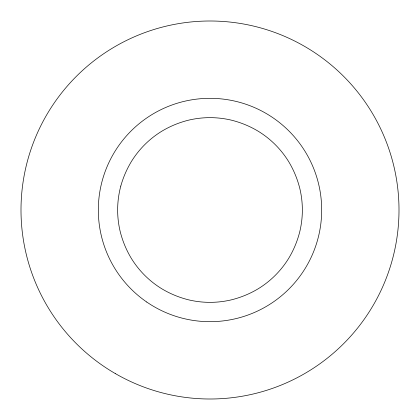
<?xml version="1.0" encoding="UTF-8"?>
<svg xmlns="http://www.w3.org/2000/svg" width="420" height="420" viewBox="0 0 420 420"><rect width="100%" height="100%" fill="white"/><g stroke="black" fill="none" stroke-linecap="round" stroke-linejoin="round"><path stroke-width="0.63" d="M120.792 186.097L120.199 188.438A92.353 92.353 0 0 0 120.199 231.562C122.53 240.938 126.273 249.974 131.255 258.253A92.353 92.353 0 0 0 161.747 288.745C170.027 293.727 179.062 297.47 188.438 299.801A92.353 92.353 0 0 0 231.562 299.801C240.938 297.47 249.974 293.727 258.253 288.745A92.353 92.353 0 0 0 288.745 258.253C293.727 249.974 297.47 240.938 299.801 231.562A92.353 92.353 0 0 0 299.801 188.438C297.47 179.062 293.727 170.027 288.745 161.747A92.353 92.353 0 0 0 258.253 131.255C249.974 126.273 240.938 122.53 231.562 120.199A92.353 92.353 0 0 0 188.438 120.199C179.062 122.53 170.027 126.273 161.747 131.255A92.353 92.353 0 0 0 131.255 161.747C126.714 169.344 123.133 177.544 120.792 186.097M146.743 302.038A111.683 111.683 0 0 0 321.337 218.762A111.683 111.683 0 0 0 161.921 109.2A111.683 111.683 0 0 0 146.743 302.038M115.5 373.679A189 189 0 0 0 399 210A189 189 0 0 0 115.5 46.321A189 189 0 0 0 115.5 373.679"/></g></svg>
